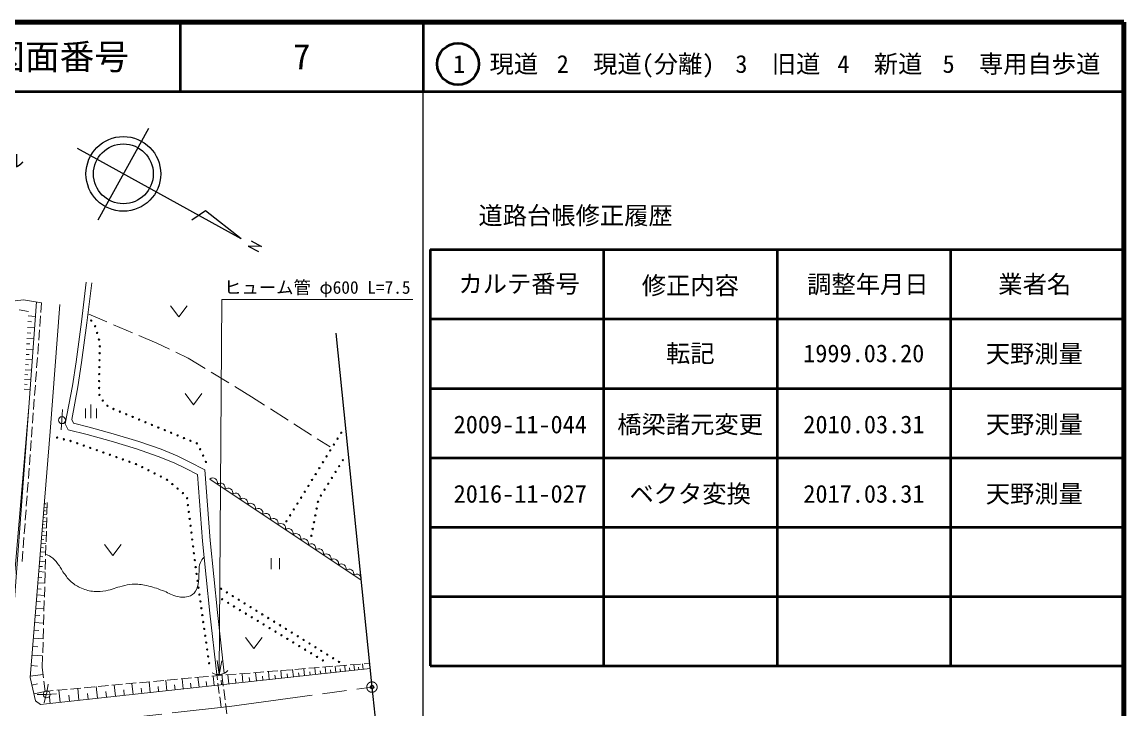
# Model space of a CAD drawing. Units: millimetres, scale not verified. Extents: x 40000 to 680000, y 20000 to 380000.
# Drawn here: x 521197 to 680000, y 280986 to 380000 of the extents above; entities that cross this region are included whole.
import ezdxf
from ezdxf.enums import TextEntityAlignment as Align

# ---------------------------------------------------------------- set-up
doc = ezdxf.new("R2010")
doc.units = ezdxf.units.MM
doc.header["$LTSCALE"] = 1000
doc.header["$PDMODE"] = 32
doc.header["$PDSIZE"] = 500
doc.linetypes.add('CHAIN', pattern=[18.5, 12, -1.5, 3.5, -1.5])
for name, color, linetype, lineweight in [('M-BMK', 2, 'CHAIN', 13), ('M-BMK-OTRS', 5, 'Continuous', 25), ('M-BMK-SRVR', 3, 'Continuous', 25), ('M-STR-HTXT', 7, 'Continuous', 13), ('M-TTL', 2, 'Continuous', 140), ('M-TTL-BAND', 7, 'Continuous', 25), ('M-TTL-FRAM', 2, 'Continuous', 50), ('M-TTL-LINE', 7, 'Continuous', 50), ('M-WORK', 1, 'Continuous', 13), ('引出線', 7, 'Continuous', 13)]:
    doc.layers.add(name, color=color, linetype=linetype, lineweight=lineweight)
doc.layers.add('M-OTRS', color=6, linetype='Continuous')
doc.layers.add('M-TTL-TXT', color=7, linetype='Continuous')
doc.styles.add('ＭＳ ゴシック', font='')
doc.styles.get('ＭＳ ゴシック').set_extended_font_data('MS Gothic')

# ---------------------------------------------------------------- blocks, each defined once
blk = doc.blocks.new('open_arrow')
at = {"color": 0, "linetype": 'Continuous', "lineweight": -2}
blk.add_lwpolyline([(7.5, 1.25), (0, 0), (7.5, -1.25)], dxfattribs=at)

msp = doc.modelspace()

# ---------------------------------------------------------------- linework, layer by layer
at = {"layer": 'M-BMK'}
for p, q in [((551107, 281339), (571626, 284143)), ((524457, 278384), (551107, 281339))]:
    msp.add_line(p, q, dxfattribs=at)
msp.add_circle((571626, 284143), 750, dxfattribs=at)
at = {"layer": 'M-BMK-OTRS'}
for p, q in [((566407, 335149), (571626, 284143)), ((571626, 284143), (576846, 233138))]:
    msp.add_line(p, q, dxfattribs=at)
at = {"layer": 'M-BMK-SRVR'}
for p, q in [((532154, 351513), (539448, 364715)), ((552775, 348735), (529200, 361761)), ((547638, 352804), (545653, 351439)), ((552775, 348735), (547638, 352804)), ((554229, 348469), (555685, 347665)), ((555685, 347665), (553808, 347716)), ((553808, 347716), (555273, 346916))]:
    msp.add_line(p, q, dxfattribs=at)
for radius in [5387, 4309]:
    msp.add_circle((535801, 358114), radius, dxfattribs=at)
at = {"layer": 'M-OTRS'}
msp.add_point((571626, 284143), dxfattribs=at)
at = {"layer": 'M-TTL'}
for p, q in [((680000, 380000), (40000, 380000)), ((680000, 20000), (680000, 380000))]:
    msp.add_line(p, q, dxfattribs=at)
at = {"layer": 'M-TTL-BAND'}
msp.add_line((579000, 20000), (579000, 370000), dxfattribs=at)
at = {"layer": 'M-TTL-FRAM'}
for p, q in [((580000, 347197), (580000, 287197)), ((580000, 347197), (680000, 347197)), ((580000, 287197), (680000, 287197))]:
    msp.add_line(p, q, dxfattribs=at)
at = {"layer": 'M-TTL-LINE'}
for p, q in [((543997, 380000), (543997, 370000)), ((579000, 380000), (579000, 370000)), ((40000, 370000), (680000, 370000)), ((605000, 347197), (605000, 287197)), ((630000, 347197), (630000, 287197)), ((655000, 347197), (655000, 287197)), ((580000, 337197), (680000, 337197)), ((580000, 327197), (680000, 327197)), ((580000, 317197), (680000, 317197)), ((580000, 307197), (680000, 307197)), ((580000, 297197), (680000, 297197))]:
    msp.add_line(p, q, dxfattribs=at)
msp.add_circle((584031, 373958), 3000, dxfattribs=at)
at = {"layer": 'M-WORK'}
for p, q in [((530439, 342502), (529748, 336765)), ((531233, 342406), (530542, 336664)), ((520220, 339832), (521393, 339972)), ((521393, 339972), (524004, 339534)), ((522113, 338266), (520776, 338524)), ((522161, 324492), (523290, 339654)), ((524004, 339534), (523899, 338128)), ((525239, 320977), (526646, 339309)), ((542582, 339107), (543782, 337507)), ((543782, 337507), (544982, 339107)), ((522032, 336812), (522546, 336783)), ((522078, 337633), (523135, 337574)), ((523862, 337629), (523750, 336134)), ((529748, 336765), (528981, 331026)), ((530542, 336664), (529773, 330912)), ((530843, 337877), (533440, 336769)), ((521942, 335193), (522441, 335165)), ((521987, 335990), (523013, 335933)), ((523712, 335635), (523601, 334139)), ((534360, 336376), (537119, 335199)), ((521855, 333622), (522339, 333595)), ((521898, 334396), (522894, 334341)), ((523563, 333641), (523451, 332145)), ((538039, 334806), (540635, 333698)), ((540635, 333698), (542436, 332840)), ((521770, 332097), (522240, 332071)), ((521812, 332848), (522779, 332794)), ((543338, 332410), (545139, 331552)), ((521687, 330616), (522143, 330590)), ((521728, 331345), (522667, 331293)), ((523414, 331646), (523302, 330150)), ((528981, 331026), (528453, 327559)), ((529773, 330912), (529241, 327425)), ((545139, 331552), (547579, 330059)), ((521607, 329178), (522050, 329153)), ((521647, 329886), (522559, 329835)), ((523265, 329652), (523153, 328156)), ((548433, 329538), (550992, 327973)), ((521530, 327782), (521959, 327758)), ((521568, 328470), (522453, 328421)), ((523116, 327657), (523004, 326161)), ((528453, 327559), (527433, 322106)), ((529241, 327425), (528361, 322714)), ((551845, 327451), (554286, 325958)), ((521491, 327095), (522351, 327047)), ((522967, 325663), (522855, 324167)), ((544719, 326441), (545919, 324841)), ((545919, 324841), (547119, 326441)), ((554286, 325958), (556154, 324769)), ((518933, 285964), (522161, 324492)), ((519320, 286429), (522161, 324492)), ((526955, 322617), (527051, 324169)), ((530329, 322893), (530329, 324293)), ((531129, 322893), (531129, 324893)), ((531929, 322893), (531929, 324293)), ((556998, 324232), (559528, 322621)), ((522818, 323668), (522706, 322173)), ((526955, 322617), (526859, 321200)), ((528361, 322714), (528621, 322182)), ((522361, 285511), (525239, 320977)), ((522669, 321674), (522557, 320178)), ((527433, 322106), (527860, 321236)), ((527860, 321236), (530599, 320563)), ((528621, 322182), (530881, 321627)), ((530881, 321627), (534352, 320642)), ((560372, 322084), (562902, 320472)), ((522519, 319680), (522408, 318184)), ((530599, 320563), (534040, 319587)), ((534040, 319587), (537670, 318470)), ((534352, 320642), (538011, 319516)), ((538011, 319516), (541224, 318414)), ((563746, 319935), (565614, 318746)), ((522370, 317685), (522259, 316189)), ((537670, 318470), (540837, 317384)), ((541224, 318414), (543564, 317455)), ((540837, 317384), (543120, 316448)), ((543120, 316448), (544814, 315647)), ((543564, 317455), (545305, 316631)), ((545305, 316631), (547538, 315458)), ((522221, 315691), (522109, 314195)), ((544814, 315647), (546486, 314768)), ((546486, 314768), (547197, 305158)), ((547538, 315458), (548293, 305254)), ((522072, 313696), (521960, 312200)), ((570052, 299531), (548253, 314114)), ((521923, 311702), (521811, 310206)), ((521774, 309707), (521662, 308212)), ((524353, 310062), (524805, 310025)), ((524393, 310560), (524619, 310542)), ((524776, 309092), (524826, 310754)), ((524232, 308567), (524508, 308544)), ((524272, 309065), (524774, 309024)), ((524313, 309563), (524564, 309543)), ((524716, 307093), (524761, 308593)), ((521625, 307713), (521513, 306217)), ((524068, 306546), (524396, 306519)), ((524110, 307072), (524714, 307023)), ((524151, 307570), (524453, 307546)), ((524191, 308068), (524744, 308024)), ((524656, 305094), (524701, 306594)), ((521476, 305718), (521364, 304223)), ((523979, 305448), (524336, 305419)), ((524025, 306020), (524682, 305967)), ((547197, 305158), (548251, 294774)), ((548293, 305254), (549345, 294892)), ((521327, 303724), (521215, 302228)), ((523831, 303630), (524610, 303567)), ((523882, 304253), (524271, 304222)), ((523932, 304876), (524647, 304818)), ((524596, 303095), (524641, 304594)), ((533083, 304712), (534283, 303112)), ((534283, 303112), (535483, 304712)), ((523721, 302274), (524569, 302206)), ((523776, 302952), (524200, 302918)), ((524535, 301096), (524580, 302595)), ((557081, 302733), (557081, 301133)), ((558281, 301133), (558281, 302733)), ((523601, 300798), (524524, 300723)), ((523661, 301536), (524123, 301499)), ((524475, 299097), (524520, 300596)), ((523471, 299191), (524475, 299110)), ((523536, 299995), (524038, 299954)), ((524415, 297098), (524460, 298597)), ((523329, 297442), (524422, 297354)), ((523400, 298317), (523947, 298273)), ((523175, 295538), (524365, 295442)), ((523252, 296490), (523847, 296442)), ((524354, 295099), (524400, 296598)), ((523091, 294502), (523738, 294449)), ((524294, 293100), (524339, 294599)), ((548251, 294774), (549251, 285960)), ((549345, 294892), (550339, 286131)), ((522915, 292337), (523620, 292280)), ((523007, 293466), (524302, 293361)), ((524234, 291101), (524279, 292600)), ((522824, 291209), (524234, 291095)), ((553387, 291295), (554587, 289695)), ((554587, 289695), (555787, 291295)), ((522724, 289981), (523491, 289919)), ((524174, 289101), (524219, 290601)), ((522624, 288753), (524159, 288629)), ((524108, 286940), (524158, 288602)), ((569998, 287456), (568503, 287335)), ((570360, 286692), (570275, 287478)), ((571277, 287559), (570497, 287496)), ((522379, 285730), (524225, 285945)), ((522502, 287241), (523447, 287165)), ((571354, 286799), (523855, 281642)), ((524280, 285479), (524108, 286940)), ((549251, 285960), (549353, 285199)), ((549984, 286000), (550206, 284267)), ((552057, 286005), (550562, 285884)), ((551015, 284591), (550872, 285909)), ((554050, 286166), (552555, 286045)), ((553035, 284810), (552897, 286073)), ((556044, 286327), (554549, 286206)), ((554969, 285020), (554838, 286230)), ((558037, 286488), (556542, 286367)), ((556822, 285222), (556697, 286380)), ((557710, 285318), (557650, 285873)), ((558598, 285414), (558477, 286524)), ((560031, 286650), (558536, 286529)), ((559448, 285507), (559390, 286038)), ((560298, 285599), (560183, 286662)), ((562024, 286811), (560529, 286690)), ((561113, 285687), (561058, 286197)), ((561927, 285776), (561817, 286794)), ((564018, 286972), (562523, 286851)), ((562708, 285861), (562655, 286348)), ((563488, 285945), (563382, 286921)), ((564235, 286027), (564185, 286494)), ((566011, 287133), (564516, 287013)), ((564983, 286108), (564882, 287042)), ((565699, 286185), (565650, 286633)), ((566415, 286263), (566318, 287158)), ((568005, 287295), (566510, 287174)), ((567101, 286338), (567055, 286766)), ((567787, 286412), (567694, 287270)), ((568444, 286484), (568400, 286894)), ((569101, 286555), (569012, 287376)), ((569731, 286623), (569688, 287017)), ((523127, 282178), (522361, 285511)), ((522608, 284439), (523411, 284624)), ((524511, 283522), (524339, 284983)), ((524743, 283090), (524940, 284562)), ((533660, 284364), (532166, 284227)), ((535651, 284548), (534158, 284410)), ((534672, 282817), (534495, 284441)), ((537643, 284731), (536149, 284593)), ((537205, 283092), (537033, 284675)), ((539634, 284914), (538141, 284777)), ((539673, 283360), (539505, 284902)), ((541626, 285098), (540132, 284960)), ((542078, 283621), (541915, 285124)), ((543618, 285281), (542124, 285143)), ((543250, 283748), (543171, 284481)), ((545609, 285464), (544115, 285327)), ((544422, 283875), (544263, 285340)), ((545564, 283999), (545487, 284713)), ((547290, 285619), (546107, 285510)), ((546706, 284123), (546551, 285551)), ((548070, 285682), (547290, 285619)), ((547807, 284243), (547732, 284930)), ((550063, 285843), (548568, 285722)), ((548907, 284362), (548758, 285738)), ((549420, 284703), (549620, 283216)), ((549961, 284477), (549889, 285135)), ((552025, 284701), (551956, 285332)), ((554002, 284915), (553936, 285520)), ((555896, 285121), (555833, 285700)), ((522903, 283153), (524510, 283522)), ((524743, 283090), (523395, 283081)), ((524696, 283090), (524378, 281856)), ((525693, 283631), (524511, 283522)), ((524743, 283090), (526165, 283183)), ((525264, 281795), (525169, 282673)), ((527685, 283814), (526191, 283677)), ((526669, 281948), (526478, 283703)), ((528037, 282096), (527944, 282952)), ((529677, 283998), (528183, 283860)), ((529405, 282245), (529220, 283955)), ((531668, 284181), (530174, 284043)), ((530739, 282390), (530649, 283223)), ((532073, 282534), (531892, 284201)), ((533372, 282676), (533284, 283488)), ((535938, 282954), (535852, 283746)), ((538439, 283226), (538355, 283997)), ((540875, 283490), (540794, 284242)), ((549686, 282721), (549886, 281234)), ((550269, 283771), (550459, 282283)), ((523855, 281642), (523127, 282178)), ((550523, 281787), (550713, 280299))]:
    msp.add_line(p, q, dxfattribs=at)
for centre, radius in [((531175, 336971), 100), ((531728, 336155), 100), ((532007, 335195), 100), ((532286, 334234), 100), ((532381, 332253), 100), ((532402, 333253), 100), ((532340, 330253), 100), ((532360, 331253), 100), ((532319, 329254), 100), ((532298, 328254), 100), ((532310, 327254), 100), ((532343, 326255), 100), ((532838, 325441), 100), ((533506, 324696), 100), ((534366, 324224), 100), ((526955, 322617), 500), ((535290, 323842), 100), ((536215, 323461), 100), ((537139, 323080), 100), ((538064, 322699), 100), ((538988, 322318), 100), ((539913, 321936), 100), ((540837, 321555), 100), ((541762, 321174), 100), ((542687, 320794), 100), ((567200, 320798), 100), ((526256, 320096), 100), ((527226, 319854), 100), ((528197, 319612), 100), ((529144, 319295), 100), ((543611, 320413), 100), ((544536, 320032), 100), ((545461, 319651), 100), ((546385, 319271), 100), ((566147, 319097), 100), ((566673, 319947), 100), ((530086, 318960), 100), ((531028, 318624), 100), ((531971, 318289), 100), ((532913, 317954), 100), ((533855, 317619), 100), ((546859, 318418), 100), ((547281, 317512), 100), ((565620, 318247), 100), ((534797, 317284), 100), ((535739, 316948), 100), ((536681, 316613), 100), ((537623, 316278), 100), ((547704, 316605), 100), ((564567, 316547), 100), ((565094, 317397), 100), ((566901, 315998), 100), ((567427, 316849), 100), ((538523, 315844), 100), ((539415, 315391), 100), ((540306, 314938), 100), ((541198, 314485), 100), ((563514, 314846), 100), ((564041, 315696), 100), ((566375, 315148), 100), ((542089, 314032), 100), ((542859, 313396), 100), ((543621, 312748), 100), ((562461, 313146), 100), ((562988, 313996), 100), ((565323, 313447), 100), ((565849, 314297), 100), ((544383, 312101), 100), ((544986, 311367), 100), ((561408, 311446), 100), ((561935, 312296), 100), ((564270, 311746), 100), ((564797, 312597), 100), ((545109, 310375), 100), ((560355, 309745), 100), ((560882, 310595), 100), ((563657, 309873), 100), ((563849, 310855), 100), ((545232, 309383), 100), ((545355, 308390), 100), ((559302, 308045), 100), ((559829, 308895), 100), ((563465, 308892), 100), ((545478, 307398), 100), ((545602, 306405), 100), ((563082, 306929), 100), ((563273, 307910), 100), ((545725, 305413), 100), ((562890, 305948), 100), ((545848, 304421), 100), ((545971, 303428), 100), ((546094, 302436), 100), ((546217, 301443), 100), ((546344, 300452), 100), ((546483, 299461), 100), ((546622, 298471), 100), ((546761, 297481), 100), ((549874, 298310), 100), ((550724, 297784), 100), ((551574, 297257), 100), ((546900, 296490), 100), ((547039, 295500), 100), ((550033, 296803), 100), ((550887, 296284), 100), ((551742, 295764), 100), ((552424, 296730), 100), ((553274, 296203), 100), ((554124, 295677), 100), ((547178, 294510), 100), ((552597, 295245), 100), ((553451, 294726), 100), ((554306, 294206), 100), ((554975, 295150), 100), ((555160, 293687), 100), ((555825, 294623), 100), ((556675, 294097), 100), ((547317, 293520), 100), ((547456, 292529), 100), ((556015, 293168), 100), ((556869, 292648), 100), ((557525, 293570), 100), ((557724, 292129), 100), ((558375, 293043), 100), ((559225, 292517), 100), ((547595, 291539), 100), ((547734, 290549), 100), ((558578, 291610), 100), ((559433, 291090), 100), ((560075, 291990), 100), ((560288, 290571), 100), ((560925, 291463), 100), ((561775, 290937), 100), ((547873, 289558), 100), ((561142, 290052), 100), ((561997, 289532), 100), ((562625, 290410), 100), ((562851, 289013), 100), ((563475, 289883), 100), ((564325, 289357), 100), ((548012, 288568), 100), ((548151, 287578), 100), ((563706, 288494), 100), ((564560, 287974), 100), ((565175, 288830), 100), ((566025, 288303), 100), ((566875, 287777), 100), ((524743, 283090), 500)]:
    msp.add_circle(centre, radius, dxfattribs=at)
for centre, radius, start, end in [((548698, 313600), 680, 341.55931, 130.87402), ((549788, 312871), 680, 341.55931, 130.87402), ((550878, 312142), 680, 341.55931, 130.87402), ((551968, 311413), 680, 341.55931, 130.87402), ((553058, 310683), 680, 341.55931, 130.87402), ((554148, 309954), 680, 341.55931, 130.87402), ((555238, 309225), 680, 341.55931, 130.87402), ((556328, 308496), 680, 341.55931, 130.87402), ((557418, 307767), 680, 341.55931, 130.87402), ((558508, 307038), 680, 341.55931, 130.87402), ((559597, 306308), 680, 341.55931, 130.87402), ((560687, 305579), 680, 341.55931, 130.87402), ((561777, 304850), 680, 341.55931, 130.87402), ((562867, 304121), 680, 341.55931, 130.87402), ((563957, 303392), 680, 341.55931, 130.87402), ((565047, 302663), 680, 341.55931, 130.87402), ((566137, 301933), 680, 341.55931, 130.87402), ((567227, 301204), 680, 341.55931, 130.87402), ((568317, 300475), 680, 341.55931, 130.87402), ((569407, 299746), 680, 341.55931, 130.87402), ((549518, 287802), 1861, 240.86684, 316.62548)]:
    msp.add_arc(centre, radius, start, end, dxfattribs=at)
msp.add_open_spline([(524601, 303276), (524944, 303159), (525071, 303095), (525345, 302929), (525807, 302650), (525996, 302384), (526331, 301960), (526727, 301457), (526843, 301100), (527222, 300584), (527609, 300056), (527808, 299732), (528301, 299302), (528809, 298858), (529149, 298656), (529771, 298395), (530451, 298109), (530864, 297978), (531600, 297926), (532253, 297879), (532629, 297913), (533273, 298035), (534214, 298213), (534703, 298468), (535634, 298692), (536196, 298826), (536512, 298925), (537088, 298958), (537884, 299002), (538339, 298927), (539121, 298770), (540047, 298583), (540545, 298384), (541435, 298066), (542206, 297791), (542579, 297463), (543374, 297269), (544039, 297106), (544468, 296999), (545125, 297191), (545628, 297337), (545911, 297554), (546204, 297988), (546516, 298449), (546527, 298801), (546626, 299348), (546729, 299908), (546662, 300236), (546720, 300803), (546772, 301305), (546678, 301627), (546892, 302085), (547046, 302415), (547157, 302559), (547432, 302844)], degree=3, knots=[0, 0, 0, 0, 1, 1, 1, 2, 2, 2, 3, 3, 3, 4, 4, 4, 5, 5, 5, 6, 6, 6, 7, 7, 7, 8, 8, 8, 9, 9, 9, 10, 10, 10, 11, 11, 11, 12, 12, 12, 13, 13, 13, 14, 14, 14, 15, 15, 15, 16, 16, 16, 17, 17, 17, 18, 18, 18, 18], dxfattribs=at)
at = {"layer": '引出線'}
msp.add_lwpolyline([(549621, 285944), (550000, 340000), (577500, 340000)], dxfattribs=at)

# ---------------------------------------------------------------- block references
at = {"layer": '引出線', "xscale": 267, "yscale": 267, "rotation": 89.6}
msp.add_blockref('open_arrow', (549621, 285944), dxfattribs=at)

# ---------------------------------------------------------------- texts
at = {"layer": 'M-STR-HTXT', "style": 'ＭＳ ゴシック'}
msp.add_text('ガードレール', height=1833, dxfattribs=at).set_placement((514000, 360000), align=Align.MIDDLE_CENTER)
at = {"layer": 'M-TTL-TXT', "style": 'ＭＳ ゴシック'}
for s, height, p in [('図面番号', 3666, (526622, 375000)), ('7', 3666, (561497, 375000)), ('1\u3000現道', 2566, (589448, 373958)), ('2\u3000現道(分離)', 2566, (609619, 373958)), ('3\u3000旧道', 2566, (630121, 373958)), ('4\u3000新道', 2566, (644824, 373958)), ('5\u3000専用自歩道', 2566, (665228, 373958)), ('道路台帳修正履歴', 2566, (600968, 352113)), ('カルテ番号', 2566, (592839, 342277)), ('修正内容', 2566, (617509, 342023)), ('調整年月日', 2566, (643089, 342197)), ('業者名', 2566, (667134, 342197)), ('転記', 2566, (617500, 332245)), ('1999.03.20', 2566, (642500, 332245)), ('天野測量', 2566, (667077, 332189)), ('2009-11-044', 2566, (593000, 322000)), ('橋梁諸元変更', 2566, (617476, 322000)), ('2010.03.31', 2566, (642523, 322000)), ('天野測量', 2566, (667084, 322000)), ('2016-11-027', 2566, (593000, 312000)), ('ベクタ変換', 2566, (617476, 312000)), ('2017.03.31', 2566, (642523, 312000)), ('天野測量', 2566, (667084, 312000))]:
    msp.add_text(s, height=height, dxfattribs=at).set_placement(p, align=Align.MIDDLE_CENTER)
at = {"layer": '引出線', "style": 'ＭＳ ゴシック'}
msp.add_text('ヒューム管 φ600 L=7.5', height=1833, dxfattribs=at).set_placement((563750, 341750), align=Align.MIDDLE_CENTER)

doc.saveas('drawing.dxf')
